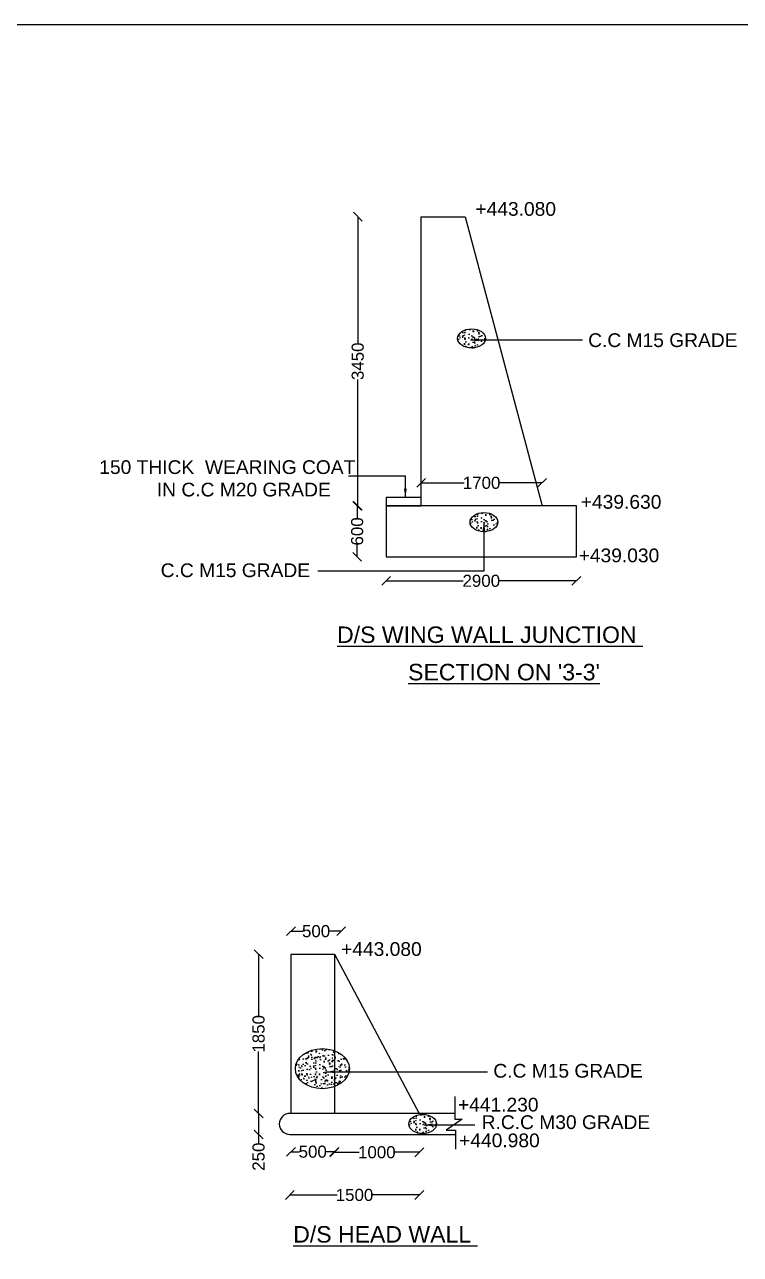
# Model space of a CAD drawing. Header units: millimetres. Extents: x 5763889 to 5769579, y 20981632 to 20985414.
# Drawn here: x 5766364 to 5767666, y 20983176 to 20985414 of the extents above; entities that cross this region are included whole.
import ezdxf

# ---------------------------------------------------------------- set-up
doc = ezdxf.new("R2010")
doc.units = ezdxf.units.MM
doc.header["$MEASUREMENT"] = 0
for name, color, linetype in [('DIMENSIONS', 7, 'Continuous'), ('DRAWING', 7, 'Continuous'), ('TEXT', 1, 'Continuous')]:
    doc.layers.add(name, color=color, linetype=linetype)
doc.styles.get("Standard").update_dxf_attribs({"font": 'arial.ttf', "height": 22})
doc.dimstyles.get("Standard").update_dxf_attribs({"dimtxt": 22, "dimasz": 16, "dimexe": 0.18, "dimexo": 0.0625, "dimgap": 0.09, "dimtad": 0, "dimdec": 0, "dimzin": 0, "dimdsep": 46, "dimtxsty": 'Standard', "dimblk": 'OBLIQUE', "dimcen": 0.09, "dimse1": 1, "dimse2": 1, "dimadec": 0, "dimazin": 0, "dimtfac": 1, "dimtdec": 0, "dimtofl": 0, "dimtmove": 0, "dimatfit": 3, "dimfxl": 1, "dimtolj": 1, "dimtzin": 0, "dimarcsym": 0})

# ---------------------------------------------------------------- blocks, each defined once
blk = doc.blocks.new('_Oblique')
at = {"color": 0, "linetype": 'ByBlock', "lineweight": -2}
blk.add_line((-0.5, -0.5), (0.5, 0.5), dxfattribs=at)
blk = doc.blocks.new('*D14')
at = {"layer": 'Defpoints', "color": 0, "transparency": 16777216}
for p in [(5766970.3, 20985064), (5767085.6, 20985064), (5767085.6, 20984537.7)]:
    blk.add_point(p, dxfattribs=at)
at = {"layer": 'DIMENSIONS', "color": 0, "lineweight": -2, "transparency": 16777216}
for p, q in [((5766970.3, 20985064), (5766970.3, 20984833.8)), ((5766970.3, 20984537.7), (5766970.3, 20984768))]:
    blk.add_line(p, q, dxfattribs=at)
at = {"layer": 'DIMENSIONS', "color": 0, "lineweight": -2, "transparency": 16777216, "xscale": 16, "yscale": 16, "zscale": 16}
for p, rotation in [((5766970.3, 20985064), 90), ((5766970.3, 20984537.7), 270)]:
    blk.add_blockref('_Oblique', p, dxfattribs=dict(at, rotation=rotation))
at = {"layer": 'DIMENSIONS', "color": 0, "transparency": 16777216, "insert": (5766970.3, 20984800.9), "char_height": 22, "attachment_point": 5, "rotation": 90}
blk.add_mtext('\\A1;3450', dxfattribs=at)
blk = doc.blocks.new('*D15')
at = {"layer": 'Defpoints', "color": 0, "transparency": 16777216}
for p in [(5767085.6, 20984537.7), (5766969.3, 20984444.9), (5767085.6, 20984444.9)]:
    blk.add_point(p, dxfattribs=at)
at = {"layer": 'DIMENSIONS', "color": 0, "lineweight": -2, "transparency": 16777216}
for p, q in [((5766969.3, 20984537.7), (5766969.3, 20984515.7)), ((5766969.3, 20984444.9), (5766969.3, 20984466.9))]:
    blk.add_line(p, q, dxfattribs=at)
at = {"layer": 'DIMENSIONS', "color": 0, "lineweight": -2, "transparency": 16777216, "xscale": 16, "yscale": 16, "zscale": 16}
for p, rotation in [((5766969.3, 20984537.7), 90), ((5766969.3, 20984444.9), 270)]:
    blk.add_blockref('_Oblique', p, dxfattribs=dict(at, rotation=rotation))
at = {"layer": 'DIMENSIONS', "color": 0, "transparency": 16777216, "insert": (5766969.3, 20984491.3), "char_height": 22, "attachment_point": 5, "rotation": 90}
blk.add_mtext('\\A1;600', dxfattribs=at)
blk = doc.blocks.new('*D16')
at = {"layer": 'Defpoints', "color": 0, "transparency": 16777216}
for p in [(5767305.5, 20984579.6), (5767085.6, 20984537.7), (5767305.5, 20984537.7)]:
    blk.add_point(p, dxfattribs=at)
at = {"layer": 'DIMENSIONS', "color": 0, "lineweight": -2, "transparency": 16777216}
for p, q in [((5767085.6, 20984579.6), (5767163.6, 20984579.6)), ((5767305.5, 20984579.6), (5767227.4, 20984579.6))]:
    blk.add_line(p, q, dxfattribs=at)
at = {"layer": 'DIMENSIONS', "color": 0, "lineweight": -2, "transparency": 16777216, "xscale": 16, "yscale": 16, "zscale": 16, "rotation": 180}
blk.add_blockref('_Oblique', (5767085.6, 20984579.6), dxfattribs=at)
at = {"layer": 'DIMENSIONS', "color": 0, "lineweight": -2, "transparency": 16777216, "xscale": 16, "yscale": 16, "zscale": 16}
blk.add_blockref('_Oblique', (5767305.5, 20984579.6), dxfattribs=at)
at = {"layer": 'DIMENSIONS', "color": 0, "transparency": 16777216, "insert": (5767195.5, 20984579.6), "char_height": 22, "attachment_point": 5}
blk.add_mtext('\\A1;1700', dxfattribs=at)
blk = doc.blocks.new('*D17')
at = {"layer": 'Defpoints', "color": 0, "transparency": 16777216}
for p in [(5767022, 20984444.9), (5767367.9, 20984444.9), (5767367.9, 20984401.3)]:
    blk.add_point(p, dxfattribs=at)
at = {"layer": 'DIMENSIONS', "color": 0, "lineweight": -2, "transparency": 16777216}
for p, q in [((5767022, 20984401.3), (5767161.9, 20984401.3)), ((5767367.9, 20984401.3), (5767228.1, 20984401.3))]:
    blk.add_line(p, q, dxfattribs=at)
at = {"layer": 'DIMENSIONS', "color": 0, "lineweight": -2, "transparency": 16777216, "xscale": 16, "yscale": 16, "zscale": 16, "rotation": 180}
blk.add_blockref('_Oblique', (5767022, 20984401.3), dxfattribs=at)
at = {"layer": 'DIMENSIONS', "color": 0, "lineweight": -2, "transparency": 16777216, "xscale": 16, "yscale": 16, "zscale": 16}
blk.add_blockref('_Oblique', (5767367.9, 20984401.3), dxfattribs=at)
at = {"layer": 'DIMENSIONS', "color": 0, "transparency": 16777216, "insert": (5767195, 20984401.3), "char_height": 22, "attachment_point": 5}
blk.add_mtext('\\A1;2900', dxfattribs=at)
blk = doc.blocks.new('*D18')
at = {"layer": 'Defpoints', "color": 0, "transparency": 16777216}
for p in [(5766940, 20983763.8), (5766849, 20983721.9), (5766940, 20983718.9)]:
    blk.add_point(p, dxfattribs=at)
at = {"layer": 'DIMENSIONS', "color": 0, "lineweight": -2, "transparency": 16777216}
for p, q in [((5766849, 20983763.8), (5766870.2, 20983763.8)), ((5766940, 20983763.8), (5766918.9, 20983763.8))]:
    blk.add_line(p, q, dxfattribs=at)
at = {"layer": 'DIMENSIONS', "color": 0, "lineweight": -2, "transparency": 16777216, "xscale": 16, "yscale": 16, "zscale": 16, "rotation": 180}
blk.add_blockref('_Oblique', (5766849, 20983763.8), dxfattribs=at)
at = {"layer": 'DIMENSIONS', "color": 0, "lineweight": -2, "transparency": 16777216, "xscale": 16, "yscale": 16, "zscale": 16}
blk.add_blockref('_Oblique', (5766940, 20983763.8), dxfattribs=at)
at = {"layer": 'DIMENSIONS', "color": 0, "transparency": 16777216, "insert": (5766894.5, 20983763.8), "char_height": 22, "attachment_point": 5}
blk.add_mtext('\\A1;500', dxfattribs=at)
blk = doc.blocks.new('*D19')
at = {"layer": 'Defpoints', "color": 0, "transparency": 16777216}
for p in [(5766849, 20983721.9), (5766790, 20983432.2), (5766846.7, 20983432.2)]:
    blk.add_point(p, dxfattribs=at)
at = {"layer": 'DIMENSIONS', "color": 0, "lineweight": -2, "transparency": 16777216}
for p, q in [((5766790, 20983721.9), (5766790, 20983608.9)), ((5766790, 20983432.2), (5766790, 20983545.2))]:
    blk.add_line(p, q, dxfattribs=at)
at = {"layer": 'DIMENSIONS', "color": 0, "lineweight": -2, "transparency": 16777216, "xscale": 16, "yscale": 16, "zscale": 16}
for p, rotation in [((5766790, 20983721.9), 90), ((5766790, 20983432.2), 270)]:
    blk.add_blockref('_Oblique', p, dxfattribs=dict(at, rotation=rotation))
at = {"layer": 'DIMENSIONS', "color": 0, "transparency": 16777216, "insert": (5766790, 20983577.1), "char_height": 22, "attachment_point": 5, "rotation": 90}
blk.add_mtext('\\A1;1850', dxfattribs=at)
blk = doc.blocks.new('*D20')
at = {"layer": 'Defpoints', "color": 0, "transparency": 16777216}
for p in [(5766849, 20983432.2), (5766790, 20983394), (5766849, 20983394)]:
    blk.add_point(p, dxfattribs=at)
at = {"layer": 'DIMENSIONS', "color": 0, "lineweight": -2, "transparency": 16777216}
for p, q in [((5766790, 20983432.2), (5766790, 20983394)), ((5766790, 20983394), (5766790, 20983378))]:
    blk.add_line(p, q, dxfattribs=at)
at = {"layer": 'DIMENSIONS', "color": 0, "lineweight": -2, "transparency": 16777216, "xscale": 16, "yscale": 16, "zscale": 16}
for p, rotation in [((5766790, 20983432.2), 90), ((5766790, 20983394), 270)]:
    blk.add_blockref('_Oblique', p, dxfattribs=dict(at, rotation=rotation))
at = {"layer": 'DIMENSIONS', "color": 0, "transparency": 16777216, "insert": (5766790, 20983353.5), "char_height": 22, "attachment_point": 5, "rotation": 90}
blk.add_mtext('\\A1;250', dxfattribs=at)
blk = doc.blocks.new('*D21')
at = {"layer": 'Defpoints', "color": 0, "transparency": 16777216}
for p in [(5766849, 20983432.2), (5766927.8, 20983432.2), (5766927.8, 20983362.5)]:
    blk.add_point(p, dxfattribs=at)
at = {"layer": 'DIMENSIONS', "color": 0, "lineweight": -2, "transparency": 16777216}
for p, q in [((5766849, 20983362.5), (5766864.1, 20983362.5)), ((5766927.8, 20983362.5), (5766912.8, 20983362.5))]:
    blk.add_line(p, q, dxfattribs=at)
at = {"layer": 'DIMENSIONS', "color": 0, "lineweight": -2, "transparency": 16777216, "xscale": 16, "yscale": 16, "zscale": 16, "rotation": 180}
blk.add_blockref('_Oblique', (5766849, 20983362.5), dxfattribs=at)
at = {"layer": 'DIMENSIONS', "color": 0, "lineweight": -2, "transparency": 16777216, "xscale": 16, "yscale": 16, "zscale": 16}
blk.add_blockref('_Oblique', (5766927.8, 20983362.5), dxfattribs=at)
at = {"layer": 'DIMENSIONS', "color": 0, "transparency": 16777216, "insert": (5766888.4, 20983362.5), "char_height": 22, "attachment_point": 5}
blk.add_mtext('\\A1;500', dxfattribs=at)
blk = doc.blocks.new('*D22')
at = {"layer": 'Defpoints', "color": 0, "transparency": 16777216}
for p in [(5766927.8, 20983432.2), (5767082.2, 20983432.2), (5767082.2, 20983361.5)]:
    blk.add_point(p, dxfattribs=at)
at = {"layer": 'DIMENSIONS', "color": 0, "lineweight": -2, "transparency": 16777216}
for p, q in [((5766927.8, 20983361.5), (5766973.1, 20983361.5)), ((5767082.2, 20983361.5), (5767036.9, 20983361.5))]:
    blk.add_line(p, q, dxfattribs=at)
at = {"layer": 'DIMENSIONS', "color": 0, "lineweight": -2, "transparency": 16777216, "xscale": 16, "yscale": 16, "zscale": 16, "rotation": 180}
blk.add_blockref('_Oblique', (5766927.8, 20983361.5), dxfattribs=at)
at = {"layer": 'DIMENSIONS', "color": 0, "lineweight": -2, "transparency": 16777216, "xscale": 16, "yscale": 16, "zscale": 16}
blk.add_blockref('_Oblique', (5767082.2, 20983361.5), dxfattribs=at)
at = {"layer": 'DIMENSIONS', "color": 0, "transparency": 16777216, "insert": (5767005, 20983361.5), "char_height": 22, "attachment_point": 5}
blk.add_mtext('\\A1;1000', dxfattribs=at)
blk = doc.blocks.new('*D23')
at = {"layer": 'Defpoints', "color": 0, "transparency": 16777216}
for p in [(5766846.7, 20983432.2), (5767082.2, 20983432.2), (5767082.2, 20983283.8)]:
    blk.add_point(p, dxfattribs=at)
at = {"layer": 'DIMENSIONS', "color": 0, "lineweight": -2, "transparency": 16777216}
for p, q in [((5766846.7, 20983283.8), (5766932.6, 20983283.8)), ((5767082.2, 20983283.8), (5766996.3, 20983283.8))]:
    blk.add_line(p, q, dxfattribs=at)
at = {"layer": 'DIMENSIONS', "color": 0, "lineweight": -2, "transparency": 16777216, "xscale": 16, "yscale": 16, "zscale": 16, "rotation": 180}
blk.add_blockref('_Oblique', (5766846.7, 20983283.8), dxfattribs=at)
at = {"layer": 'DIMENSIONS', "color": 0, "lineweight": -2, "transparency": 16777216, "xscale": 16, "yscale": 16, "zscale": 16}
blk.add_blockref('_Oblique', (5767082.2, 20983283.8), dxfattribs=at)
at = {"layer": 'DIMENSIONS', "color": 0, "transparency": 16777216, "insert": (5766964.4, 20983283.8), "char_height": 22, "attachment_point": 5}
blk.add_mtext('\\A1;1500', dxfattribs=at)

msp = doc.modelspace()

# ---------------------------------------------------------------- hatches: boundary and pattern name
at = {"layer": 'DRAWING'}
h = msp.add_hatch(dxfattribs=at)
h.set_pattern_fill('AR-CONC', color=0, scale=3, style=0)
h.set_pattern_definition([(50, (7031.598, 2736.931), (21.517805478, -1.88256405), [2.25, -24.75]), (355, (7031.598, 2736.931), (-4.162540008, 22.56576401), [1.8, -19.8]), (100.4514, (7033.39, 2736.774), (17.355281451, 20.683186262), [1.9122057, -21.03426336]), (46.1842, (7031.598, 2742.931), (32.01723146, -4.96557043), [3.375, -37.125]), (96.6356, (7034.266, 2742.518), (28.039881166, 29.223536127), [2.86830864, -31.55139]), (351.1842, (7031.598, 2742.93), (28.039858354, 29.22355803), [2.7, -29.7]), (21, (7034.598, 2741.431), (17.907211564, -12.07856672), [2.25, -24.75]), (326, (7034.598, 2741.431), (7.299459958, 21.754501351), [1.8, -19.8]), (71.4514, (7036.09, 2740.425), (25.206678857, 9.675914901), [1.9122057, -21.03426336]), (37.5, (7031.598, 2736.931), (0.3647956595, 9.986815615), [0, -19.56, 0, -20.1, 0, -19.875]), (7.5, (7031.598, 2736.931), (7.8920861233, 11.8323513565), [0, -11.46, 0, -19.11, 0, -7.575]), (327.5, (7024.908, 2736.931), (16.0146730852, -0.676646152), [0, -7.5, 0, -23.4, 0, -31.05]), (317.5, (7021.908, 2736.931), (17.49558508, 3.00314947), [0, -9.75, 0, -15.54, 0, -22.05])])
edge = h.paths.add_edge_path()
edge.add_ellipse((5767177.3, 20984842.5), major_axis=(-25.3, 0), ratio=0.687205, start_angle=0, end_angle=360)
h = msp.add_hatch(dxfattribs=at)
h.set_pattern_fill('AR-CONC', color=0, scale=3, style=0)
h.set_pattern_definition([(50, (7054.156, 2402.61), (21.517805478, -1.88256405), [2.25, -24.75]), (355, (7054.156, 2402.61), (-4.162540008, 22.56576401), [1.8, -19.8]), (100.4514, (7055.95, 2402.452), (17.355281451, 20.683186262), [1.9122057, -21.03426336]), (46.1842, (7054.156, 2408.61), (32.01723146, -4.96557043), [3.375, -37.125]), (96.6356, (7056.824, 2408.195), (28.039881166, 29.223536127), [2.86830864, -31.55139]), (351.1842, (7054.156, 2408.61), (28.039858354, 29.22355803), [2.7, -29.7]), (21, (7057.156, 2407.11), (17.907211564, -12.07856672), [2.25, -24.75]), (326, (7057.156, 2407.11), (7.299459958, 21.754501351), [1.8, -19.8]), (71.4514, (7058.648, 2406.103), (25.206678857, 9.675914901), [1.9122057, -21.03426336]), (37.5, (7054.156, 2402.609), (0.3647956595, 9.986815615), [0, -19.56, 0, -20.1, 0, -19.875]), (7.5, (7054.156, 2402.609), (7.8920861233, 11.8323513565), [0, -11.46, 0, -19.11, 0, -7.575]), (327.5, (7047.466, 2402.609), (16.0146730852, -0.676646152), [0, -7.5, 0, -23.4, 0, -31.05]), (317.5, (7044.466, 2402.609), (17.49558508, 3.00314947), [0, -9.75, 0, -15.54, 0, -22.05])])
edge = h.paths.add_edge_path()
edge.add_ellipse((5767199.8, 20984508.2), major_axis=(-25.3, 0), ratio=0.687205, start_angle=0, end_angle=360)
h = msp.add_hatch(dxfattribs=at)
h.set_pattern_fill('AR-CONC', color=0, scale=3, style=0)
h.set_pattern_definition([(50, (6760.258, 1408.136), (21.517805478, -1.88256405), [2.25, -24.75]), (355, (6760.258, 1408.136), (-4.162540008, 22.56576401), [1.8, -19.8]), (100.4514, (6762.052, 1407.98), (17.355281451, 20.683186262), [1.9122057, -21.03426336]), (46.1842, (6760.258, 1414.136), (32.01723146, -4.96557043), [3.375, -37.125]), (96.6356, (6762.927, 1413.723), (28.039881166, 29.223536127), [2.86830864, -31.55139]), (351.1842, (6760.26, 1414.136), (28.039858354, 29.22355803), [2.7, -29.7]), (21, (6763.258, 1412.636), (17.907211564, -12.07856672), [2.25, -24.75]), (326, (6763.258, 1412.636), (7.299459958, 21.754501351), [1.8, -19.8]), (71.4514, (6764.75, 1411.63), (25.206678857, 9.675914901), [1.9122057, -21.03426336]), (37.5, (6760.2585, 1408.136), (0.3647956595, 9.986815615), [0, -19.56, 0, -20.1, 0, -19.875]), (7.5, (6760.258, 1408.136), (7.8920861233, 11.8323513565), [0, -11.46, 0, -19.11, 0, -7.575]), (327.5, (6753.5685, 1408.136), (16.0146730852, -0.676646152), [0, -7.5, 0, -23.4, 0, -31.05]), (317.5, (6750.568, 1408.136), (17.49558508, 3.00314947), [0, -9.75, 0, -15.54, 0, -22.05])])
edge = h.paths.add_edge_path()
edge.add_ellipse((5766905.9, 20983513.7), major_axis=(49.1, 0), ratio=0.741957, start_angle=0, end_angle=360)
h = msp.add_hatch(dxfattribs=at)
h.set_pattern_fill('AR-CONC', color=0, scale=3, style=0)
h.set_pattern_definition([(50, (6942.723, 1307.447), (21.517805478, -1.88256405), [2.25, -24.75]), (355, (6942.723, 1307.447), (-4.162540008, 22.56576401), [1.8, -19.8]), (100.4514, (6944.516, 1307.29), (17.355281451, 20.683186262), [1.9122057, -21.03426336]), (46.1842, (6942.723, 1313.447), (32.01723146, -4.96557043), [3.375, -37.125]), (96.6356, (6945.39, 1313.033), (28.039881166, 29.223536127), [2.86830864, -31.55139]), (351.1842, (6942.723, 1313.447), (28.039858354, 29.22355803), [2.7, -29.7]), (21, (6945.723, 1311.947), (17.907211564, -12.07856672), [2.25, -24.75]), (326, (6945.723, 1311.947), (7.299459958, 21.754501351), [1.8, -19.8]), (71.4514, (6947.215, 1310.94), (25.206678857, 9.675914901), [1.9122057, -21.03426336]), (37.5, (6942.723, 1307.447), (0.3647956595, 9.986815615), [0, -19.56, 0, -20.1, 0, -19.875]), (7.5, (6942.723, 1307.447), (7.8920861233, 11.8323513565), [0, -11.46, 0, -19.11, 0, -7.575]), (327.5, (6936.033, 1307.447), (16.0146730852, -0.676646152), [0, -7.5, 0, -23.4, 0, -31.05]), (317.5, (6933.033, 1307.447), (17.49558508, 3.00314947), [0, -9.75, 0, -15.54, 0, -22.05])])
edge = h.paths.add_edge_path()
edge.add_ellipse((5767088.4, 20983413), major_axis=(-25.3, 0), ratio=0.687205, start_angle=0, end_angle=360)

# ---------------------------------------------------------------- linework, layer by layer
at = {"layer": 'DRAWING', "color": 0}
for points in [[(5763889.4, 20985413.5), (5769576.9, 20985413.5), (5769576.9, 20981632.1), (5763889.4, 20981632.1)], [(5767022, 20984537.7), (5767085.6, 20984537.7), (5767085.6, 20984553), (5767022, 20984553)], [(5767367.9, 20984537.7), (5767022, 20984537.7), (5767022, 20984444.9), (5767367.9, 20984444.9)]]:
    msp.add_lwpolyline(points, close=True, dxfattribs=at)
for points in [[(5767085.6, 20984553), (5767085.6, 20985064), (5767165.4, 20985064), (5767305.5, 20984537.7)], [(5766849, 20983432.2), (5766849, 20983721.9), (5766927.8, 20983721.9), (5767082.2, 20983432.2)], [(5766927.8, 20983721.9), (5766927.8, 20983432.2)], [(5767146.8, 20983463.3), (5767146.8, 20983421.7), (5767160, 20983421.7), (5767131.3, 20983401.5), (5767148.2, 20983401.5), (5767148.2, 20983367)]]:
    msp.add_lwpolyline(points, dxfattribs=at)
msp.add_lwpolyline([(5767146.8, 20983432.2), (5766846.7, 20983432.2, 1), (5766846.7, 20983394), (5767148.2, 20983394)], format="xyb", dxfattribs=at)
for centre, major_axis, ratio in [((5767177.3, 20984842.5), (-25.3, 0), 0.687205), ((5767199.8, 20984508.2), (-25.3, 0), 0.687205), ((5766905.9, 20983513.7), (49.1, 0), 0.741957), ((5767088.4, 20983413), (-25.3, 0), 0.687205)]:
    msp.add_ellipse(centre, major_axis=major_axis, ratio=ratio, dxfattribs=at)

# ---------------------------------------------------------------- texts
at = {"layer": 'TEXT', "color": 0}
for s, height, p in [('+443.080', 25, (5767184.3, 20985065.6)), ('C.C M15 GRADE', 25, (5767389.4, 20984826.8)), ('150 THICK  WEARING COAT', 25, (5766500.2, 20984595.8)), ('IN C.C M20 GRADE', 25, (5766604.9, 20984554.9)), ('+439.630', 25, (5767376, 20984532.6)), ('+439.030', 25, (5767372.1, 20984435.2)), ('C.C M15 GRADE', 25, (5766611.9, 20984408.1)), ('%%UD/S WING WALL JUNCTION ', 30, (5766932.7, 20984288.3)), ("%%USECTION ON '3-3'", 30, (5767061.9, 20984220.3)), ('+443.080', 25, (5766940, 20983718.9)), ('C.C M15 GRADE', 25, (5767216.9, 20983497.3)), ('+441.230', 25, (5767152.5, 20983435.7)), ('R.C.C M30 GRADE', 25, (5767195.7, 20983403.8)), ('+440.980', 25, (5767154.7, 20983370.7)), ('%%UD/S HEAD WALL ', 30, (5766852.9, 20983197.2))]:
    msp.add_text(s, height=height, dxfattribs=at).set_placement(p)

# ---------------------------------------------------------------- dimensions: what is measured, and where the dimension line sits
at = {"layer": 'DIMENSIONS', "color": 0}
for base, p1, p2, text, picture, middle in [((5766970.3, 20985064), (5767085.6, 20984537.7), (5767085.6, 20985064), '3450', '*D14', (5766970.3, 20984800.9)), ((5766969.3, 20984444.9), (5767085.6, 20984537.7), (5767085.6, 20984444.9), '600', '*D15', (5766969.3, 20984491.3)), ((5766790, 20983432.2), (5766849, 20983721.9), (5766846.7, 20983432.2), '1850', '*D19', (5766790, 20983577.1)), ((5766790, 20983394), (5766849, 20983432.2), (5766849, 20983394), '250', '*D20', (5766790, 20983353.5))]:
    dim = msp.add_linear_dim(base=base, p1=p1, p2=p2, angle=90, text=text, dimstyle='Standard', dxfattribs=at)
    dim.commit()
    dim.dimension.update_dxf_attribs({"geometry": picture, "text_midpoint": middle})
for base, p1, p2, text, picture, middle in [((5767305.5, 20984579.6), (5767085.6, 20984537.7), (5767305.5, 20984537.7), '1700', '*D16', (5767195.5, 20984579.6)), ((5767367.9, 20984401.3), (5767022, 20984444.9), (5767367.9, 20984444.9), '2900', '*D17', (5767195, 20984401.3)), ((5766940, 20983763.8), (5766849, 20983721.9), (5766940, 20983718.9), '500', '*D18', (5766894.5, 20983763.8)), ((5767082.2, 20983283.8), (5766846.7, 20983432.2), (5767082.2, 20983432.2), '1500', '*D23', (5766964.4, 20983283.8)), ((5766927.8, 20983362.5), (5766849, 20983432.2), (5766927.8, 20983432.2), '500', '*D21', (5766888.4, 20983362.5)), ((5767082.2, 20983361.5), (5766927.8, 20983432.2), (5767082.2, 20983432.2), '1000', '*D22', (5767005, 20983361.5))]:
    dim = msp.add_linear_dim(base=base, p1=p1, p2=p2, text=text, dimstyle='Standard', dxfattribs=at)
    dim.commit()
    dim.dimension.update_dxf_attribs({"geometry": picture, "text_midpoint": middle})

# ---------------------------------------------------------------- leaders
for points in [[(5767175.1, 20984840), (5767378.8, 20984840)], [(5767056.9, 20984553), (5767056.9, 20984592), (5766953.4, 20984592)], [(5767199.8, 20984508.2), (5767199.8, 20984419.1), (5766897.4, 20984419.1)], [(5766912.8, 20983507.9), (5767206.3, 20983507.9)], [(5767090.3, 20983411.3), (5767183.3, 20983411.3)]]:
    msp.add_leader(points, dimstyle='Standard', override={"dimgap": 0.09, "dimtad": 0}, dxfattribs=at)

doc.saveas('drawing.dxf')
